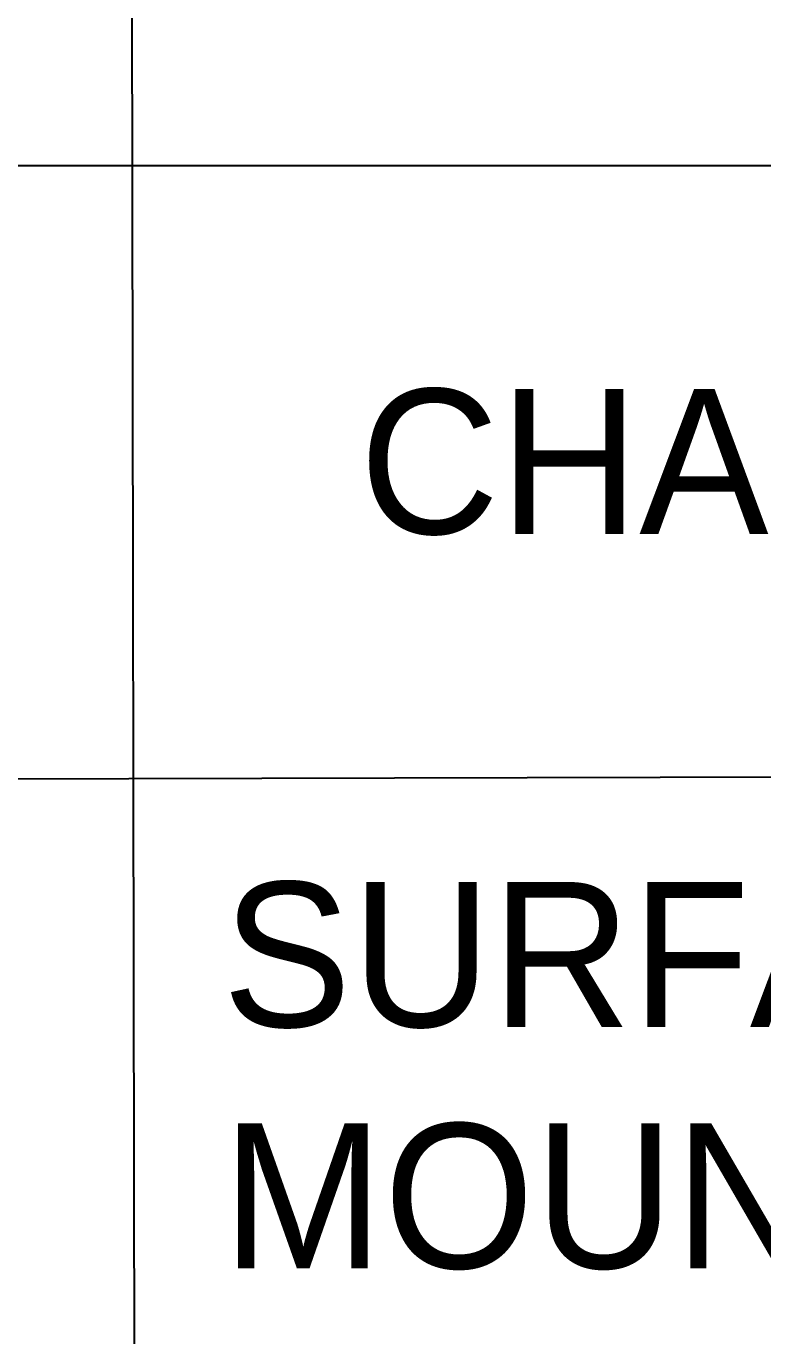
# Model space of a CAD drawing. Header units: inches. Extents: x -2 to 2474, y 1 to 287.
# Drawn here: x 169.48 to 176.52, y 166.85 to 179.39 of the extents above; entities that cross this region are included whole.
import ezdxf

# ---------------------------------------------------------------- set-up
doc = ezdxf.new("R2010")
doc.units = ezdxf.units.IN
doc.header["$MEASUREMENT"] = 0

msp = doc.modelspace()

# ---------------------------------------------------------------- linework, layer by layer
for p, q in [((170.47091, 189.84015), (170.5254, 154.33287)), ((162.44509, 178.05929), (204.61099, 178.05929)), ((162.46095, 172.169), (204.61099, 172.27724))]:
    msp.add_line(p, q)

# ---------------------------------------------------------------- texts
at = {"attachment_point": 1}
for s, insert, char_height in [('CHANDELIER', (172.662, 175.9178), 1.386708), ('SURFACED GRID LIGHT \\PMOUNTED', (171.35028, 171.19796), 1.3867075)]:
    msp.add_mtext_dynamic_manual_height_columns(s, width=49.3025886, gutter_width=21.66731, heights=[6.83411], dxfattribs=dict(at, insert=insert, char_height=char_height))

doc.saveas('drawing.dxf')
